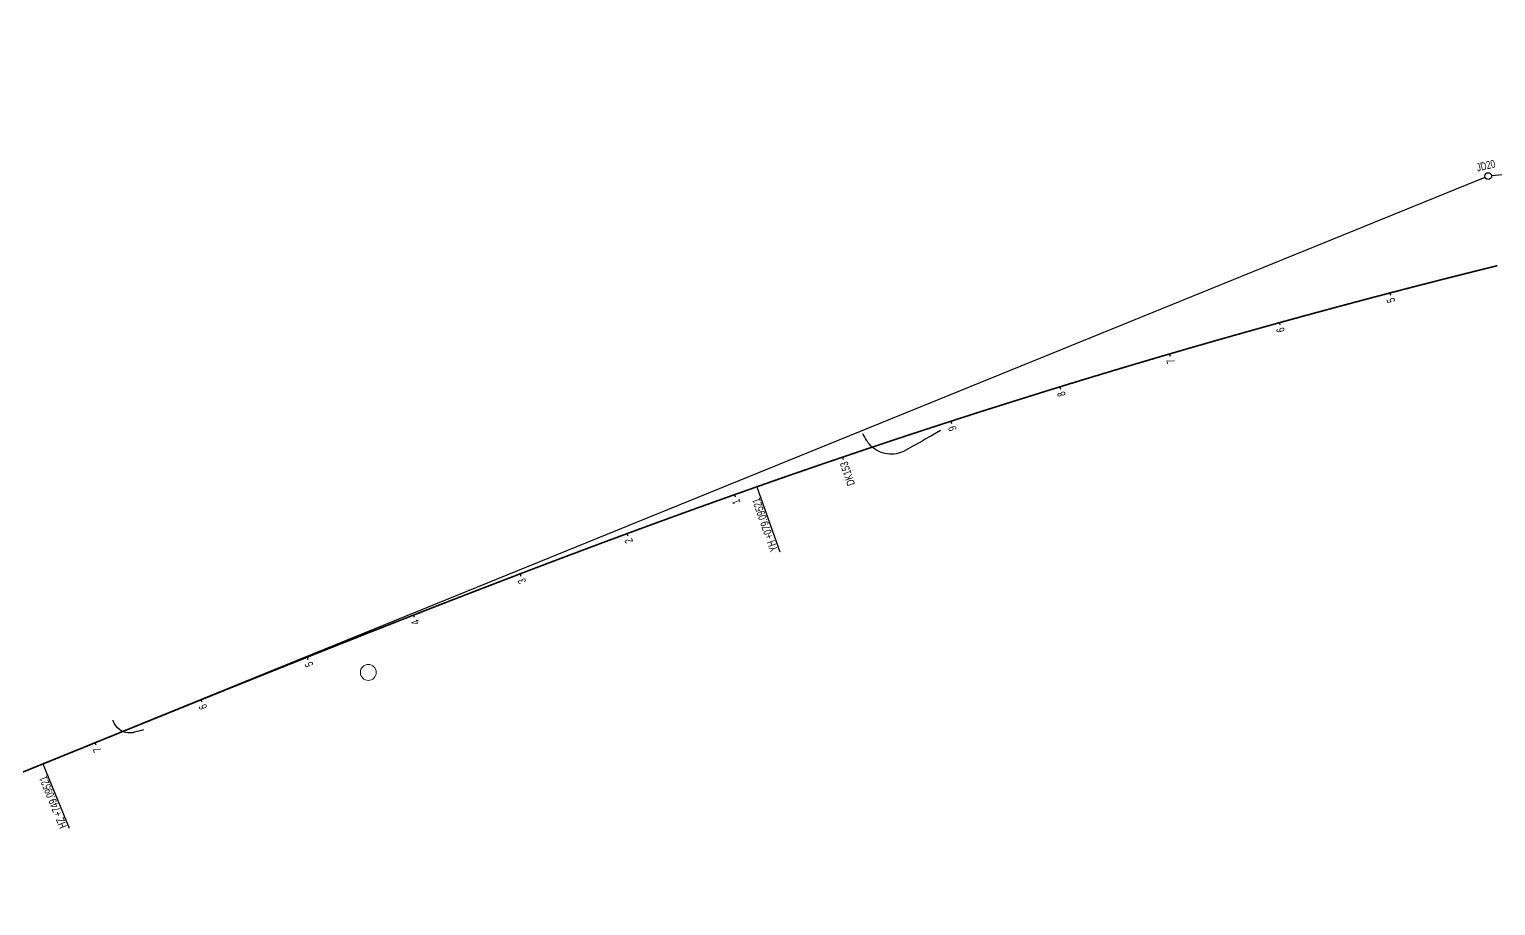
# Model space of a CAD drawing. Header units: millimetres. Extents: x 497834 to 621495, y 3353175 to 3430424.
# Drawn here: x 536978 to 538261, y 3374159 to 3374926 of the extents above; entities that cross this region are included whole.
import ezdxf

# ---------------------------------------------------------------- set-up
doc = ezdxf.new("R2010")
doc.units = ezdxf.units.MM
for name, color, linetype in [('DK改路中线', 7, 'Continuous'), ('dl4', 7, 'Continuous'), ('房屋圆', 7, 'Continuous'), ('沪乍杭打线-0.0-200.8段-施工系转设计系成果-2000坐标系-左线_中线_交点', 7, 'Continuous'), ('沪乍杭打线-0.0-200.8段-施工系转设计系成果-2000坐标系-左线_五大桩', 7, 'Continuous'), ('沪乍杭打线-0.0-200.8段-施工系转设计系成果-2000坐标系-左线_里程', 7, 'Continuous')]:
    doc.layers.add(name, color=color, linetype=linetype)
doc.styles.add('PM_LC', font='slromans.shx', dxfattribs={"width": 0.75, "bigfont": 'hztxt.shx'})
doc.styles.add('PM_QX', font='slromans.shx', dxfattribs={"width": 0.75, "bigfont": 'hztxt.shx'})

msp = doc.modelspace()

# ---------------------------------------------------------------- linework, layer by layer
at = {"layer": 'DK改路中线', "color": 3, "linetype": 'Continuous', "ltscale": 2, "flags": 128}
for points in [[(537775.2, 3374574.6), (537768.2, 3374570.7), (537766.5, 3374569.7), (537761.2, 3374566.8), (537759.5, 3374565.8), (537752.5, 3374561.9), (537750.8, 3374560.9), (537744.1, 3374557.2, -0.406506), (537743.8, 3374557), (537742, 3374556.1), (537740.1, 3374555.4), (537738.2, 3374554.8), (537736.3, 3374554.4), (537734.3, 3374554.1), (537732.3, 3374554), (537730.3, 3374554), (537728.3, 3374554.2), (537726.3, 3374554.6), (537724.4, 3374555.1), (537722.5, 3374555.8), (537720.7, 3374556.6), (537719, 3374557.6), (537717.3, 3374558.7), (537715.7, 3374559.9), (537714.2, 3374561.3), (537712.9, 3374562.7), (537711.6, 3374564.3), (537710.5, 3374566), (537710.4, 3374566.2), (537709.5, 3374567.7), (537708.5, 3374569.4), (537707.5, 3374571.1), (537707.1, 3374571.7)], [(537077.7, 3374312.9), (537075.8, 3374312.4), (537073.8, 3374311.8), (537071.9, 3374311.3), (537070, 3374310.8), (537069.6, 3374310.7, -0.407327), (537068, 3374310.4), (537066, 3374310.2), (537064, 3374310.3), (537062.1, 3374310.6), (537060.2, 3374311.2), (537058.4, 3374312.1), (537056.7, 3374313.2), (537055.2, 3374314.5), (537053.8, 3374316), (537052.7, 3374317.6), (537051.8, 3374319.4), (537051.3, 3374320.9), (537051.2, 3374321.3), (537051.2, 3374321.4)]]:
    msp.add_lwpolyline(points, format="xyb", dxfattribs=at)
at = {"layer": 'dl4', "color": 3, "linetype": 'Continuous', "ltscale": 2, "const_width": 1.4, "flags": 128}
msp.add_lwpolyline([(538262.2, 3374718.9), (538261.2, 3374718.6), (538260.2, 3374718.4), (538260.2, 3374718.4), (538259.3, 3374718.1), (538258.3, 3374717.9), (538257.3, 3374717.7), (538256.4, 3374717.4), (538255.4, 3374717.2), (538255.4, 3374717.2), (538254.4, 3374716.9), (538253.4, 3374716.7), (538252.5, 3374716.5), (538251.5, 3374716.2), (538250.5, 3374716), (538250.5, 3374716), (538249.6, 3374715.7), (538248.6, 3374715.5), (538247.6, 3374715.2), (538246.7, 3374715), (538245.7, 3374714.8), (538245.7, 3374714.8), (538244.7, 3374714.5), (538243.7, 3374714.3), (538242.8, 3374714), (538241.8, 3374713.8), (538240.8, 3374713.6), (538240.8, 3374713.6), (538239.9, 3374713.3), (538238.9, 3374713.1), (538237.9, 3374712.8), (538236.9, 3374712.6), (538236, 3374712.3), (538236, 3374712.3), (538235, 3374712.1), (538234, 3374711.9), (538233.1, 3374711.6), (538232.1, 3374711.4), (538231.1, 3374711.1), (538231.1, 3374711.1), (538230.2, 3374710.9), (538229.2, 3374710.6), (538228.2, 3374710.4), (538227.2, 3374710.1), (538226.3, 3374709.9), (538226.3, 3374709.9), (538225.3, 3374709.7), (538224.3, 3374709.4), (538223.4, 3374709.2), (538222.4, 3374708.9), (538221.4, 3374708.7), (538221.4, 3374708.7), (538220.5, 3374708.4), (538219.5, 3374708.2), (538218.5, 3374707.9), (538217.6, 3374707.7), (538216.6, 3374707.4), (538216.6, 3374707.4), (538215.6, 3374707.2), (538214.6, 3374707), (538213.7, 3374706.7), (538212.7, 3374706.5), (538211.7, 3374706.2), (538211.7, 3374706.2), (538210.8, 3374706), (538209.8, 3374705.7), (538208.8, 3374705.5), (538207.9, 3374705.2), (538206.9, 3374705), (538206.9, 3374705), (538205.9, 3374704.7), (538205, 3374704.5), (538204, 3374704.2), (538203, 3374704), (538202.1, 3374703.7), (538202, 3374703.7), (538201.1, 3374703.5), (538200.1, 3374703.2), (538199.1, 3374703), (538198.2, 3374702.7), (538197.2, 3374702.5), (538197.2, 3374702.5), (538196.2, 3374702.3), (538195.3, 3374702), (538194.3, 3374701.8), (538193.3, 3374701.5), (538192.4, 3374701.3), (538192.4, 3374701.3), (538191.4, 3374701), (538190.4, 3374700.8), (538189.5, 3374700.5), (538188.5, 3374700.3), (538187.5, 3374700), (538187.5, 3374700), (538186.6, 3374699.8), (538185.6, 3374699.5), (538184.6, 3374699.3), (538183.7, 3374699), (538182.7, 3374698.8), (538182.7, 3374698.8), (538181.7, 3374698.5), (538180.7, 3374698.3), (538179.8, 3374698), (538178.8, 3374697.8), (538177.8, 3374697.5), (538177.8, 3374697.5), (538176.9, 3374697.2), (538175.9, 3374697), (538174.9, 3374696.7), (538174, 3374696.5), (538173, 3374696.2), (538173, 3374696.2), (538172, 3374696), (538171.1, 3374695.7), (538170.1, 3374695.5), (538169.1, 3374695.2), (538168.2, 3374695), (538168.2, 3374695), (538167.2, 3374694.7), (538166.2, 3374694.5), (538165.3, 3374694.2), (538164.3, 3374694), (538163.3, 3374693.7), (538163.3, 3374693.7), (538162.4, 3374693.5), (538161.4, 3374693.2), (538160.4, 3374692.9), (538159.5, 3374692.7), (538158.5, 3374692.4), (538158.5, 3374692.4), (538157.5, 3374692.2), (538156.6, 3374691.9), (538155.6, 3374691.7), (538154.6, 3374691.4), (538153.7, 3374691.2), (538153.6, 3374691.2), (538152.7, 3374690.9), (538151.7, 3374690.7), (538150.8, 3374690.4), (538149.8, 3374690.1), (538148.8, 3374689.9), (538148.8, 3374689.9), (538147.9, 3374689.6), (538146.9, 3374689.4), (538145.9, 3374689.1), (538145, 3374688.9), (538144, 3374688.6), (538144, 3374688.6), (538143, 3374688.4), (538142.1, 3374688.1), (538141.1, 3374687.8), (538140.1, 3374687.6), (538139.2, 3374687.3), (538139.1, 3374687.3), (538138.2, 3374687.1), (538137.2, 3374686.8), (538136.3, 3374686.6), (538135.3, 3374686.3), (538134.3, 3374686), (538134.3, 3374686), (538133.4, 3374685.8), (538132.4, 3374685.5), (538131.4, 3374685.3), (538130.5, 3374685), (538129.5, 3374684.8), (538129.5, 3374684.7), (538128.5, 3374684.5), (538127.6, 3374684.2), (538126.6, 3374684), (538125.6, 3374683.7), (538124.7, 3374683.5), (538124.7, 3374683.5), (538123.7, 3374683.2), (538122.7, 3374682.9), (538121.8, 3374682.7), (538120.8, 3374682.4), (538119.8, 3374682.2), (538119.8, 3374682.2), (538118.9, 3374681.9), (538117.9, 3374681.6), (538116.9, 3374681.4), (538116, 3374681.1), (538115, 3374680.9), (538115, 3374680.9), (538114, 3374680.6), (538113.1, 3374680.3), (538112.1, 3374680.1), (538111.1, 3374679.8), (538110.2, 3374679.6), (538110.2, 3374679.6), (538109.2, 3374679.3), (538108.3, 3374679), (538107.3, 3374678.8), (538106.3, 3374678.5), (538105.4, 3374678.2), (538105.3, 3374678.2), (538104.4, 3374678), (538103.4, 3374677.7), (538102.5, 3374677.5), (538101.5, 3374677.2), (538100.5, 3374676.9), (538100.5, 3374676.9), (538099.6, 3374676.7), (538098.6, 3374676.4), (538097.6, 3374676.1), (538096.7, 3374675.9), (538095.7, 3374675.6), (538095.7, 3374675.6), (538094.7, 3374675.4), (538093.8, 3374675.1), (538092.8, 3374674.8), (538091.8, 3374674.6), (538090.9, 3374674.3), (538090.9, 3374674.3), (538089.9, 3374674), (538089, 3374673.8), (538088, 3374673.5), (538087, 3374673.2), (538086.1, 3374673), (538086.1, 3374673), (538085.1, 3374672.7), (538084.1, 3374672.5), (538083.2, 3374672.2), (538082.2, 3374671.9), (538081.2, 3374671.7), (538081.2, 3374671.7), (538080.3, 3374671.4), (538079.3, 3374671.1), (538078.3, 3374670.9), (538077.4, 3374670.6), (538076.4, 3374670.3), (538076.4, 3374670.3), (538075.5, 3374670.1), (538074.5, 3374669.8), (538073.5, 3374669.5), (538072.6, 3374669.3), (538071.6, 3374669), (538071.6, 3374669), (538070.6, 3374668.7), (538069.7, 3374668.5), (538068.7, 3374668.2), (538067.7, 3374667.9), (538066.8, 3374667.7), (538066.8, 3374667.7), (538065.8, 3374667.4), (538064.9, 3374667.1), (538063.9, 3374666.9), (538062.9, 3374666.6), (538062, 3374666.3), (538062, 3374666.3), (538061, 3374666.1), (538060, 3374665.8), (538059.1, 3374665.5), (538058.1, 3374665.3), (538057.1, 3374665), (538057.1, 3374665), (538056.2, 3374664.7), (538055.2, 3374664.4), (538054.3, 3374664.2), (538053.3, 3374663.9), (538052.3, 3374663.6), (538052.3, 3374663.6), (538051.4, 3374663.4), (538050.4, 3374663.1), (538049.4, 3374662.8), (538048.5, 3374662.6), (538047.5, 3374662.3), (538047.5, 3374662.3), (538046.6, 3374662), (538045.6, 3374661.7), (538044.6, 3374661.5), (538043.7, 3374661.2), (538042.7, 3374660.9), (538042.7, 3374660.9), (538041.7, 3374660.7), (538040.8, 3374660.4), (538039.8, 3374660.1), (538038.9, 3374659.9), (538037.9, 3374659.6), (538037.9, 3374659.6), (538036.9, 3374659.3), (538036, 3374659), (538035, 3374658.8), (538034, 3374658.5), (538033.1, 3374658.2), (538033.1, 3374658.2), (538032.1, 3374658), (538031.2, 3374657.7), (538030.2, 3374657.4), (538029.2, 3374657.1), (538028.3, 3374656.9), (538028.3, 3374656.9), (538027.3, 3374656.6), (538026.3, 3374656.3), (538025.4, 3374656), (538024.4, 3374655.8), (538023.5, 3374655.5), (538023.5, 3374655.5), (538022.5, 3374655.2), (538021.5, 3374654.9), (538020.6, 3374654.7), (538019.6, 3374654.4), (538018.6, 3374654.1), (538018.6, 3374654.1), (538017.7, 3374653.9), (538016.7, 3374653.6), (538015.8, 3374653.3), (538014.8, 3374653), (538013.8, 3374652.8), (538013.8, 3374652.8), (538012.9, 3374652.5), (538011.9, 3374652.2), (538011, 3374651.9), (538010, 3374651.7), (538009, 3374651.4), (538009, 3374651.4), (538008.1, 3374651.1), (538007.1, 3374650.8), (538006.2, 3374650.5), (538005.2, 3374650.3), (538004.2, 3374650), (538004.2, 3374650), (538003.3, 3374649.7), (538002.3, 3374649.4), (538001.3, 3374649.2), (538000.4, 3374648.9), (537999.4, 3374648.6), (537999.4, 3374648.6), (537998.5, 3374648.3), (537997.5, 3374648.1), (537996.5, 3374647.8), (537995.6, 3374647.5), (537994.6, 3374647.2), (537994.6, 3374647.2), (537993.7, 3374646.9), (537992.7, 3374646.7), (537991.7, 3374646.4), (537990.8, 3374646.1), (537989.8, 3374645.8), (537989.8, 3374645.8), (537988.9, 3374645.6), (537987.9, 3374645.3), (537986.9, 3374645), (537986, 3374644.7), (537985, 3374644.4), (537985, 3374644.4), (537984.1, 3374644.2), (537983.1, 3374643.9), (537982.1, 3374643.6), (537981.2, 3374643.3), (537980.2, 3374643), (537980.2, 3374643), (537979.3, 3374642.8), (537978.3, 3374642.5), (537977.3, 3374642.2), (537976.4, 3374641.9), (537975.4, 3374641.6), (537975.4, 3374641.6), (537974.5, 3374641.4), (537973.5, 3374641.1), (537972.5, 3374640.8), (537971.6, 3374640.5), (537970.6, 3374640.2), (537970.6, 3374640.2), (537969.7, 3374640), (537968.7, 3374639.7), (537967.7, 3374639.4), (537966.8, 3374639.1), (537965.8, 3374638.8), (537965.8, 3374638.8), (537964.9, 3374638.6), (537963.9, 3374638.3), (537962.9, 3374638), (537962, 3374637.7), (537961, 3374637.4), (537961, 3374637.4), (537960.1, 3374637.1), (537959.1, 3374636.9), (537958.1, 3374636.6), (537957.2, 3374636.3), (537956.2, 3374636), (537956.2, 3374636), (537955.3, 3374635.7), (537954.3, 3374635.4), (537953.3, 3374635.2), (537952.4, 3374634.9), (537951.4, 3374634.6), (537951.4, 3374634.6), (537950.5, 3374634.3), (537949.5, 3374634), (537948.6, 3374633.7), (537947.6, 3374633.5), (537946.6, 3374633.2), (537946.6, 3374633.2), (537945.7, 3374632.9), (537944.7, 3374632.6), (537943.8, 3374632.3), (537942.8, 3374632), (537941.8, 3374631.7), (537941.8, 3374631.7), (537940.9, 3374631.5), (537939.9, 3374631.2), (537939, 3374630.9), (537938, 3374630.6), (537937.1, 3374630.3), (537937, 3374630.3), (537936.1, 3374630), (537935.1, 3374629.7), (537934.2, 3374629.5), (537933.2, 3374629.2), (537932.3, 3374628.9), (537932.3, 3374628.9), (537931.3, 3374628.6), (537930.3, 3374628.3), (537929.4, 3374628), (537928.4, 3374627.7), (537927.5, 3374627.5), (537927.5, 3374627.5), (537926.5, 3374627.2), (537925.6, 3374626.9), (537924.6, 3374626.6), (537923.6, 3374626.3), (537922.7, 3374626), (537922.7, 3374626), (537921.7, 3374625.7), (537920.8, 3374625.4), (537919.8, 3374625.2), (537918.9, 3374624.9), (537917.9, 3374624.6), (537917.9, 3374624.6), (537916.9, 3374624.3), (537916, 3374624), (537915, 3374623.7), (537914.1, 3374623.4), (537913.1, 3374623.1), (537913.1, 3374623.1), (537912.2, 3374622.8), (537911.2, 3374622.6), (537910.2, 3374622.3), (537909.3, 3374622), (537908.3, 3374621.7), (537908.3, 3374621.7), (537907.4, 3374621.4), (537906.4, 3374621.1), (537905.5, 3374620.8), (537904.5, 3374620.5), (537903.5, 3374620.2), (537903.5, 3374620.2), (537902.6, 3374619.9), (537901.6, 3374619.6), (537900.7, 3374619.4), (537899.7, 3374619.1), (537898.8, 3374618.8), (537898.7, 3374618.8), (537897.8, 3374618.5), (537896.8, 3374618.2), (537895.9, 3374617.9), (537894.9, 3374617.6), (537894, 3374617.3), (537894, 3374617.3), (537893, 3374617), (537892.1, 3374616.7), (537891.1, 3374616.4), (537890.1, 3374616.1), (537889.2, 3374615.9), (537889.2, 3374615.9), (537888.2, 3374615.6), (537887.3, 3374615.3), (537886.3, 3374615), (537885.4, 3374614.7), (537884.4, 3374614.4), (537884.4, 3374614.4), (537883.5, 3374614.1), (537882.5, 3374613.8), (537881.5, 3374613.5), (537880.6, 3374613.2), (537879.6, 3374612.9), (537879.6, 3374612.9), (537878.7, 3374612.6), (537877.7, 3374612.3), (537876.8, 3374612), (537875.8, 3374611.7), (537874.9, 3374611.4), (537874.8, 3374611.4), (537873.9, 3374611.2), (537872.9, 3374610.9), (537872, 3374610.6), (537871, 3374610.3), (537870.1, 3374610), (537870.1, 3374610), (537869.1, 3374609.7), (537868.2, 3374609.4), (537867.2, 3374609.1), (537866.3, 3374608.8), (537865.3, 3374608.5), (537865.3, 3374608.5), (537864.3, 3374608.2), (537863.4, 3374607.9), (537862.4, 3374607.6), (537861.5, 3374607.3), (537860.5, 3374607), (537860.5, 3374607), (537859.6, 3374606.7), (537858.6, 3374606.4), (537857.7, 3374606.1), (537856.7, 3374605.8), (537855.7, 3374605.5), (537855.7, 3374605.5), (537854.8, 3374605.2), (537853.8, 3374604.9), (537852.9, 3374604.6), (537851.9, 3374604.3), (537851, 3374604), (537851, 3374604), (537850, 3374603.7), (537849.1, 3374603.4), (537848.1, 3374603.1), (537847.2, 3374602.8), (537846.2, 3374602.5), (537846.2, 3374602.5), (537845.2, 3374602.2), (537844.3, 3374601.9), (537843.3, 3374601.6), (537842.4, 3374601.3), (537841.4, 3374601), (537841.4, 3374601), (537840.5, 3374600.7), (537839.5, 3374600.4), (537838.6, 3374600.1), (537837.6, 3374599.8), (537836.7, 3374599.5), (537836.7, 3374599.5), (537835.7, 3374599.2), (537834.8, 3374598.9), (537833.8, 3374598.6), (537832.8, 3374598.3), (537831.9, 3374598), (537831.9, 3374598), (537830.9, 3374597.7), (537830, 3374597.4), (537829, 3374597.1), (537828.1, 3374596.8), (537827.1, 3374596.5), (537827.1, 3374596.5), (537826.2, 3374596.2), (537825.2, 3374595.9), (537824.3, 3374595.6), (537823.3, 3374595.3), (537822.4, 3374595), (537822.4, 3374595), (537821.4, 3374594.7), (537820.5, 3374594.4), (537819.5, 3374594.1), (537818.5, 3374593.8), (537817.6, 3374593.5), (537817.6, 3374593.5), (537816.6, 3374593.2), (537815.7, 3374592.9), (537814.7, 3374592.6), (537813.8, 3374592.3), (537812.8, 3374592), (537812.8, 3374592), (537811.9, 3374591.7), (537810.9, 3374591.4), (537810, 3374591.1), (537809, 3374590.8), (537808.1, 3374590.5), (537808.1, 3374590.5), (537807.1, 3374590.2), (537806.2, 3374589.9), (537805.2, 3374589.6), (537804.3, 3374589.3), (537803.3, 3374589), (537803.3, 3374589), (537802.4, 3374588.7), (537801.4, 3374588.3), (537800.4, 3374588), (537799.5, 3374587.7), (537798.5, 3374587.4), (537798.5, 3374587.4), (537797.6, 3374587.1), (537796.6, 3374586.8), (537795.7, 3374586.5), (537794.7, 3374586.2), (537793.8, 3374585.9), (537793.8, 3374585.9), (537792.8, 3374585.6), (537791.9, 3374585.3), (537790.9, 3374585), (537790, 3374584.7), (537789, 3374584.4), (537789, 3374584.4), (537788.1, 3374584.1), (537787.1, 3374583.8), (537786.2, 3374583.4), (537785.2, 3374583.1), (537784.3, 3374582.8), (537784.3, 3374582.8), (537783.3, 3374582.5), (537782.4, 3374582.2), (537781.4, 3374581.9), (537780.5, 3374581.6), (537779.5, 3374581.3), (537779.5, 3374581.3), (537778.6, 3374581), (537777.6, 3374580.7), (537776.7, 3374580.4), (537775.7, 3374580.1), (537774.8, 3374579.7), (537774.7, 3374579.7), (537773.8, 3374579.4), (537772.9, 3374579.1), (537771.9, 3374578.8), (537770.9, 3374578.5), (537770, 3374578.2), (537770, 3374578.2), (537769, 3374577.9), (537768.1, 3374577.6), (537767.1, 3374577.3), (537766.2, 3374577), (537765.2, 3374576.6), (537765.2, 3374576.6), (537764.3, 3374576.3), (537763.3, 3374576), (537762.4, 3374575.7), (537761.4, 3374575.4), (537760.5, 3374575.1), (537760.5, 3374575.1), (537759.5, 3374574.8), (537758.6, 3374574.5), (537757.6, 3374574.2), (537756.7, 3374573.8), (537755.7, 3374573.5), (537755.7, 3374573.5), (537754.8, 3374573.2), (537753.8, 3374572.9), (537752.9, 3374572.6), (537751.9, 3374572.3), (537751, 3374572), (537751, 3374572), (537750, 3374571.7), (537749.1, 3374571.4), (537748.1, 3374571), (537747.2, 3374570.7), (537746.2, 3374570.4), (537746.2, 3374570.4), (537745.3, 3374570.1), (537744.3, 3374569.8), (537743.4, 3374569.5), (537742.4, 3374569.2), (537741.5, 3374568.8), (537741.5, 3374568.8), (537740.5, 3374568.5), (537739.6, 3374568.2), (537738.6, 3374567.9), (537737.7, 3374567.6), (537736.7, 3374567.3), (537736.7, 3374567.3), (537735.8, 3374567), (537734.8, 3374566.6), (537733.9, 3374566.3), (537733, 3374566), (537732, 3374565.7), (537732, 3374565.7), (537731.1, 3374565.4), (537730.1, 3374565.1), (537729.2, 3374564.8), (537728.2, 3374564.4), (537727.3, 3374564.1), (537727.2, 3374564.1), (537726.3, 3374563.8), (537725.4, 3374563.5), (537724.4, 3374563.2), (537723.5, 3374562.9), (537722.5, 3374562.5), (537722.5, 3374562.5), (537721.6, 3374562.2), (537720.6, 3374561.9), (537719.7, 3374561.6), (537718.7, 3374561.3), (537717.8, 3374561), (537717.8, 3374561), (537716.8, 3374560.6), (537715.9, 3374560.3), (537714.9, 3374560), (537714, 3374559.7), (537713, 3374559.4), (537713, 3374559.4), (537712.1, 3374559.1), (537711.1, 3374558.7), (537710.2, 3374558.4), (537709.2, 3374558.1), (537708.3, 3374557.8), (537708.3, 3374557.8), (537707.3, 3374557.5), (537706.4, 3374557.1), (537705.4, 3374556.8), (537704.5, 3374556.5), (537703.6, 3374556.2), (537703.5, 3374556.2), (537702.6, 3374555.9), (537701.7, 3374555.5), (537700.7, 3374555.2), (537699.8, 3374554.9), (537698.8, 3374554.6), (537698.8, 3374554.6), (537697.9, 3374554.3), (537696.9, 3374553.9), (537696, 3374553.6), (537695, 3374553.3), (537694.1, 3374553), (537694.1, 3374553), (537693.1, 3374552.7), (537692.2, 3374552.3), (537691.2, 3374552), (537690.3, 3374551.7), (537689.3, 3374551.4), (537689.3, 3374551.4), (537688.4, 3374551.1), (537687.4, 3374550.7), (537686.5, 3374550.4), (537685.6, 3374550.1), (537684.6, 3374549.8), (537684.6, 3374549.8), (537683.7, 3374549.4), (537682.7, 3374549.1), (537681.8, 3374548.8), (537680.8, 3374548.5), (537679.9, 3374548.2), (537679.9, 3374548.2), (537678.9, 3374547.8), (537678, 3374547.5), (537677, 3374547.2), (537676.1, 3374546.9), (537675.1, 3374546.5), (537675.1, 3374546.5), (537674.2, 3374546.2), (537673.2, 3374545.9), (537672.3, 3374545.6), (537671.4, 3374545.3), (537670.4, 3374544.9), (537670.4, 3374544.9), (537669.5, 3374544.6), (537668.5, 3374544.3), (537667.6, 3374544), (537666.6, 3374543.6), (537665.7, 3374543.3), (537665.7, 3374543.3), (537664.7, 3374543), (537663.8, 3374542.7), (537662.8, 3374542.3), (537661.9, 3374542), (537661, 3374541.7), (537660.9, 3374541.7), (537660, 3374541.4), (537659.1, 3374541), (537658.1, 3374540.7), (537657.2, 3374540.4), (537656.2, 3374540.1), (537656.2, 3374540), (537655.3, 3374539.7), (537654.3, 3374539.4), (537653.4, 3374539.1), (537652.4, 3374538.7), (537651.5, 3374538.4), (537651.5, 3374538.4), (537650.6, 3374538.1), (537649.6, 3374537.8), (537648.7, 3374537.4), (537647.7, 3374537.1), (537646.8, 3374536.8), (537646.8, 3374536.8), (537645.8, 3374536.5), (537644.9, 3374536.1), (537643.9, 3374535.8), (537643, 3374535.5), (537642, 3374535.1), (537642, 3374535.1), (537641.1, 3374534.8), (537640.2, 3374534.5), (537639.2, 3374534.2), (537638.3, 3374533.8), (537637.3, 3374533.5), (537637.3, 3374533.5), (537636.4, 3374533.2), (537635.4, 3374532.8), (537634.5, 3374532.5), (537633.5, 3374532.2), (537632.6, 3374531.9), (537632.6, 3374531.9), (537631.7, 3374531.5), (537630.7, 3374531.2), (537629.8, 3374530.9), (537628.8, 3374530.5), (537627.9, 3374530.2), (537627.9, 3374530.2), (537626.9, 3374529.9), (537626, 3374529.6), (537625.1, 3374529.2), (537624.1, 3374528.9), (537623.2, 3374528.6), (537623.2, 3374528.6), (537622.2, 3374528.2), (537621.3, 3374527.9), (537620.3, 3374527.6), (537619.4, 3374527.2), (537618.4, 3374526.9), (537618.4, 3374526.9), (537617.5, 3374526.6), (537616.6, 3374526.2), (537615.6, 3374525.9), (537614.7, 3374525.6), (537614.5, 3374525.5), (537613.5, 3374525.2), (537612.6, 3374524.8), (537611.6, 3374524.5), (537610.7, 3374524.2), (537609.8, 3374523.8), (537608.8, 3374523.5), (537607.9, 3374523.2), (537606.9, 3374522.8), (537606, 3374522.5), (537605, 3374522.2), (537604.1, 3374521.8), (537603.2, 3374521.5), (537602.2, 3374521.2), (537601.3, 3374520.8), (537600.3, 3374520.5), (537599.4, 3374520.2), (537598.4, 3374519.8), (537597.5, 3374519.5), (537596.6, 3374519.2), (537595.6, 3374518.8), (537594.7, 3374518.5), (537593.7, 3374518.2), (537592.8, 3374517.8), (537591.8, 3374517.5), (537590.9, 3374517.2), (537590, 3374516.8), (537589, 3374516.5), (537588.1, 3374516.2), (537587.1, 3374515.8), (537586.2, 3374515.5), (537585.3, 3374515.2), (537584.3, 3374514.8), (537583.4, 3374514.5), (537582.4, 3374514.1), (537581.5, 3374513.8), (537580.5, 3374513.5), (537579.6, 3374513.1), (537578.7, 3374512.8), (537577.7, 3374512.5), (537576.8, 3374512.1), (537575.8, 3374511.8), (537574.9, 3374511.4), (537574, 3374511.1), (537573, 3374510.8), (537572.1, 3374510.4), (537571.1, 3374510.1), (537570.2, 3374509.8), (537569.2, 3374509.4), (537568.3, 3374509.1), (537567.4, 3374508.7), (537566.4, 3374508.4), (537565.5, 3374508.1), (537564.5, 3374507.7), (537563.6, 3374507.4), (537562.7, 3374507.1), (537561.7, 3374506.7), (537560.8, 3374506.4), (537559.8, 3374506), (537558.9, 3374505.7), (537558, 3374505.4), (537557, 3374505), (537556.1, 3374504.7), (537555.1, 3374504.3), (537554.2, 3374504), (537553.3, 3374503.7), (537552.3, 3374503.3), (537551.4, 3374503), (537550.4, 3374502.6), (537549.5, 3374502.3), (537548.6, 3374502), (537547.6, 3374501.6), (537546.7, 3374501.3), (537545.7, 3374500.9), (537544.8, 3374500.6), (537543.9, 3374500.2), (537542.9, 3374499.9), (537542, 3374499.6), (537541, 3374499.2), (537540.1, 3374498.9), (537539.2, 3374498.5), (537538.2, 3374498.2), (537537.3, 3374497.9), (537536.3, 3374497.5), (537535.4, 3374497.2), (537534.5, 3374496.8), (537533.5, 3374496.5), (537532.6, 3374496.1), (537531.6, 3374495.8), (537530.7, 3374495.5), (537529.8, 3374495.1), (537528.8, 3374494.8), (537527.9, 3374494.4), (537526.9, 3374494.1), (537526, 3374493.7), (537525.1, 3374493.4), (537524.1, 3374493), (537523.2, 3374492.7), (537522.3, 3374492.4), (537521.3, 3374492), (537520.4, 3374491.7), (537519.4, 3374491.3), (537518.5, 3374491), (537517.6, 3374490.6), (537516.6, 3374490.3), (537515.7, 3374489.9), (537514.7, 3374489.6), (537513.8, 3374489.3), (537512.9, 3374488.9), (537511.9, 3374488.6), (537511, 3374488.2), (537510, 3374487.9), (537509.1, 3374487.5), (537508.2, 3374487.2), (537507.2, 3374486.8), (537506.3, 3374486.5), (537505.4, 3374486.1), (537504.4, 3374485.8), (537503.5, 3374485.5), (537502.5, 3374485.1), (537501.6, 3374484.8), (537500.7, 3374484.4), (537499.7, 3374484.1), (537498.8, 3374483.7), (537497.9, 3374483.4), (537496.9, 3374483), (537496, 3374482.7), (537495, 3374482.3), (537494.1, 3374482), (537493.2, 3374481.6), (537492.2, 3374481.3), (537491.3, 3374480.9), (537490.4, 3374480.6), (537489.4, 3374480.2), (537488.5, 3374479.9), (537487.5, 3374479.5), (537486.6, 3374479.2), (537485.7, 3374478.9), (537484.7, 3374478.5), (537483.8, 3374478.2), (537482.9, 3374477.8), (537481.9, 3374477.5), (537481, 3374477.1), (537480, 3374476.8), (537479.1, 3374476.4), (537478.2, 3374476.1), (537477.2, 3374475.7), (537476.3, 3374475.4), (537475.4, 3374475), (537474.4, 3374474.7), (537473.5, 3374474.3), (537472.5, 3374474), (537471.6, 3374473.6), (537470.7, 3374473.3), (537469.7, 3374472.9), (537468.8, 3374472.6), (537467.9, 3374472.2), (537466.9, 3374471.9), (537466, 3374471.5), (537465.1, 3374471.2), (537464.1, 3374470.8), (537463.2, 3374470.5), (537462.2, 3374470.1), (537461.3, 3374469.8), (537460.4, 3374469.4), (537459.4, 3374469.1), (537458.5, 3374468.7), (537457.6, 3374468.3), (537456.6, 3374468), (537455.7, 3374467.6), (537454.8, 3374467.3), (537453.8, 3374466.9), (537452.9, 3374466.6), (537451.9, 3374466.2), (537451, 3374465.9), (537450.1, 3374465.5), (537449.1, 3374465.2), (537448.2, 3374464.8), (537447.3, 3374464.5), (537446.3, 3374464.1), (537445.4, 3374463.8), (537444.5, 3374463.4), (537443.5, 3374463.1), (537442.6, 3374462.7), (537441.7, 3374462.4), (537440.7, 3374462), (537439.8, 3374461.7), (537438.8, 3374461.3), (537437.9, 3374460.9), (537437, 3374460.6), (537436, 3374460.2), (537435.1, 3374459.9), (537434.2, 3374459.5), (537433.2, 3374459.2), (537432.3, 3374458.8), (537431.4, 3374458.5), (537430.4, 3374458.1), (537429.5, 3374457.8), (537428.6, 3374457.4), (537427.6, 3374457), (537426.7, 3374456.7), (537425.8, 3374456.3), (537424.8, 3374456), (537423.9, 3374455.6), (537423, 3374455.3), (537422, 3374454.9), (537421.1, 3374454.6), (537420.1, 3374454.2), (537419.2, 3374453.9), (537418.3, 3374453.5), (537417.3, 3374453.1), (537416.4, 3374452.8), (537415.5, 3374452.4), (537414.5, 3374452.1), (537413.6, 3374451.7), (537412.7, 3374451.4), (537411.7, 3374451), (537410.8, 3374450.6), (537409.9, 3374450.3), (537408.9, 3374449.9), (537408, 3374449.6), (537407.1, 3374449.2), (537406.1, 3374448.9), (537405.2, 3374448.5), (537404.3, 3374448.2), (537403.3, 3374447.8), (537402.4, 3374447.4), (537401.5, 3374447.1), (537400.5, 3374446.7), (537399.6, 3374446.4), (537398.7, 3374446), (537397.7, 3374445.7), (537396.8, 3374445.3), (537395.9, 3374444.9), (537394.9, 3374444.6), (537394, 3374444.2), (537393.1, 3374443.9), (537392.1, 3374443.5), (537391.2, 3374443.1), (537390.3, 3374442.8), (537389.3, 3374442.4), (537388.4, 3374442.1), (537387.5, 3374441.7), (537386.5, 3374441.4), (537385.6, 3374441), (537384.7, 3374440.6), (537383.7, 3374440.3), (537382.8, 3374439.9), (537381.9, 3374439.6), (537380.9, 3374439.2), (537380, 3374438.8), (537379.1, 3374438.5), (537378.1, 3374438.1), (537377.2, 3374437.8), (537376.3, 3374437.4), (537375.3, 3374437), (537374.4, 3374436.7), (537373.5, 3374436.3), (537372.5, 3374436), (537371.6, 3374435.6), (537370.7, 3374435.2), (537369.7, 3374434.9), (537368.8, 3374434.5), (537367.9, 3374434.2), (537366.9, 3374433.8), (537366, 3374433.4), (537365.1, 3374433.1), (537364.1, 3374432.7), (537363.2, 3374432.4), (537362.3, 3374432), (537361.3, 3374431.6), (537360.4, 3374431.3), (537359.5, 3374430.9), (537358.5, 3374430.6), (537357.6, 3374430.2), (537356.7, 3374429.8), (537355.7, 3374429.5), (537354.8, 3374429.1), (537353.9, 3374428.8), (537352.9, 3374428.4), (537352, 3374428), (537351.1, 3374427.7), (537350.1, 3374427.3), (537349.2, 3374426.9), (537348.3, 3374426.6), (537347.3, 3374426.2), (537346.4, 3374425.9), (537345.5, 3374425.5), (537344.5, 3374425.1), (537343.6, 3374424.8), (537342.7, 3374424.4), (537341.7, 3374424), (537340.8, 3374423.7), (537339.9, 3374423.3), (537339, 3374423), (537338, 3374422.6), (537337.1, 3374422.2), (537336.2, 3374421.9), (537335.2, 3374421.5), (537334.3, 3374421.1), (537333.4, 3374420.8), (537332.4, 3374420.4), (537331.5, 3374420.1), (537330.6, 3374419.7), (537329.6, 3374419.3), (537328.7, 3374419), (537327.8, 3374418.6), (537326.8, 3374418.2), (537325.9, 3374417.9), (537325, 3374417.5), (537324, 3374417.1), (537323.1, 3374416.8), (537322.2, 3374416.4), (537321.3, 3374416.1), (537320.3, 3374415.7), (537319.4, 3374415.3), (537318.5, 3374415), (537317.5, 3374414.6), (537316.6, 3374414.2), (537315.7, 3374413.9), (537314.7, 3374413.5), (537313.8, 3374413.1), (537312.9, 3374412.8), (537311.9, 3374412.4), (537311, 3374412), (537310.1, 3374411.7), (537309.1, 3374411.3), (537308.2, 3374410.9), (537307.3, 3374410.6), (537306.4, 3374410.2), (537305.4, 3374409.9), (537304.5, 3374409.5), (537303.6, 3374409.1), (537302.6, 3374408.8), (537301.7, 3374408.4), (537300.8, 3374408), (537299.8, 3374407.7), (537298.9, 3374407.3), (537298, 3374406.9), (537297, 3374406.6), (537296.1, 3374406.2), (537295.2, 3374405.8), (537294.3, 3374405.5), (537293.3, 3374405.1), (537292.4, 3374404.7), (537291.5, 3374404.4), (537290.5, 3374404), (537289.6, 3374403.6), (537288.7, 3374403.3), (537287.7, 3374402.9), (537286.8, 3374402.5), (537285.9, 3374402.2), (537284.9, 3374401.8), (537284, 3374401.4), (537283.1, 3374401.1), (537282.2, 3374400.7), (537281.2, 3374400.3), (537280.3, 3374400), (537279.4, 3374399.6), (537278.4, 3374399.2), (537277.5, 3374398.9), (537276.6, 3374398.5), (537275.6, 3374398.1), (537274.7, 3374397.8), (537273.8, 3374397.4), (537272.9, 3374397), (537271.9, 3374396.7), (537271, 3374396.3), (537270.1, 3374395.9), (537269.1, 3374395.6), (537268.2, 3374395.2), (537267.3, 3374394.8), (537266.3, 3374394.5), (537265.4, 3374394.1), (537264.5, 3374393.7), (537263.6, 3374393.3), (537262.6, 3374393), (537261.7, 3374392.6), (537260.8, 3374392.2), (537259.8, 3374391.9), (537258.9, 3374391.5), (537258, 3374391.1), (537257, 3374390.8), (537256.1, 3374390.4), (537255.2, 3374390), (537254.3, 3374389.7), (537253.3, 3374389.3), (537252.4, 3374388.9), (537251.5, 3374388.6), (537250.5, 3374388.2), (537249.6, 3374387.8), (537248.7, 3374387.5), (537247.8, 3374387.1), (537246.8, 3374386.7), (537245.9, 3374386.3), (537245, 3374386), (537244, 3374385.6), (537243.1, 3374385.2), (537242.2, 3374384.9), (537241.2, 3374384.5), (537240.3, 3374384.1), (537239.4, 3374383.8), (537238.5, 3374383.4), (537237.5, 3374383), (537236.6, 3374382.7), (537235.7, 3374382.3), (537234.7, 3374381.9), (537233.8, 3374381.5), (537232.9, 3374381.2), (537232, 3374380.8), (537231, 3374380.4), (537230.1, 3374380.1), (537229.2, 3374379.7), (537228.2, 3374379.3), (537227.3, 3374379), (537226.4, 3374378.6), (537225.5, 3374378.2), (537224.5, 3374377.8), (537223.6, 3374377.5), (537222.7, 3374377.1), (537221.7, 3374376.7), (537220.8, 3374376.4), (537219.9, 3374376), (537219, 3374375.6), (537218, 3374375.2), (537217.1, 3374374.9), (537216.2, 3374374.5), (537215.2, 3374374.1), (537214.3, 3374373.8), (537213.4, 3374373.4), (537212.5, 3374373), (537211.5, 3374372.6), (537210.6, 3374372.3), (537209.7, 3374371.9), (537208.7, 3374371.5), (537207.8, 3374371.2), (537206.9, 3374370.8), (537206, 3374370.4), (537205, 3374370.1), (537204.1, 3374369.7), (537203.2, 3374369.3), (537202.2, 3374368.9), (537201.3, 3374368.6), (537200.4, 3374368.2), (537199.5, 3374367.8), (537198.5, 3374367.5), (537197.6, 3374367.1), (537196.7, 3374366.7), (537195.7, 3374366.3), (537194.8, 3374366), (537193.9, 3374365.6), (537193, 3374365.2), (537192, 3374364.8), (537191.1, 3374364.5), (537190.2, 3374364.1), (537189.2, 3374363.7), (537188.3, 3374363.4), (537187.4, 3374363), (537186.5, 3374362.6), (537185.5, 3374362.2), (537184.6, 3374361.9), (537183.7, 3374361.5), (537182.7, 3374361.1), (537181.8, 3374360.8), (537180.9, 3374360.4), (537180, 3374360), (537179, 3374359.6), (537178.1, 3374359.3), (537177.2, 3374358.9), (537176.3, 3374358.5), (537175.3, 3374358.1), (537174.4, 3374357.8), (537173.5, 3374357.4), (537172.5, 3374357), (537171.6, 3374356.7), (537170.7, 3374356.3), (537169.8, 3374355.9), (537168.8, 3374355.5), (537167.9, 3374355.2), (537167, 3374354.8), (537166, 3374354.4), (537165.1, 3374354), (537164.2, 3374353.7), (537163.3, 3374353.3), (537162.3, 3374352.9), (537161.4, 3374352.5), (537160.5, 3374352.2), (537159.5, 3374351.8), (537158.6, 3374351.4), (537157.7, 3374351.1), (537156.8, 3374350.7), (537155.8, 3374350.3), (537154.9, 3374349.9), (537154, 3374349.6), (537153.1, 3374349.2), (537152.1, 3374348.8), (537151.2, 3374348.4), (537150.3, 3374348.1), (537149.3, 3374347.7), (537148.4, 3374347.3), (537147.5, 3374346.9), (537146.6, 3374346.6), (537145.6, 3374346.2), (537144.7, 3374345.8), (537143.8, 3374345.4), (537142.9, 3374345.1), (537141.9, 3374344.7), (537141, 3374344.3), (537140.1, 3374344), (537139.1, 3374343.6), (537138.2, 3374343.2), (537137.3, 3374342.8), (537136.4, 3374342.5), (537135.4, 3374342.1), (537134.5, 3374341.7), (537133.6, 3374341.3), (537132.7, 3374341), (537131.7, 3374340.6), (537130.8, 3374340.2), (537129.9, 3374339.8), (537128.9, 3374339.5), (537128, 3374339.1), (537127.1, 3374338.7), (537126.2, 3374338.3), (537125.2, 3374338), (537124.3, 3374337.6), (537123.4, 3374337.2), (537122.5, 3374336.8), (537121.5, 3374336.5), (537120.6, 3374336.1), (537119.7, 3374335.7), (537118.7, 3374335.3), (537117.8, 3374335), (537116.9, 3374334.6), (537116, 3374334.2), (537115, 3374333.8), (537114.1, 3374333.5), (537113.2, 3374333.1), (537112.3, 3374332.7), (537111.3, 3374332.3), (537110.4, 3374332), (537109.5, 3374331.6), (537108.5, 3374331.2), (537107.6, 3374330.8), (537106.7, 3374330.5), (537105.8, 3374330.1), (537104.8, 3374329.7), (537103.9, 3374329.3), (537103, 3374329), (537102.1, 3374328.6), (537101.1, 3374328.2), (537100.2, 3374327.8), (537099.3, 3374327.5), (537098.4, 3374327.1), (537097.4, 3374326.7), (537096.5, 3374326.3), (537095.6, 3374326), (537094.6, 3374325.6), (537093.7, 3374325.2), (537092.8, 3374324.8), (537091.9, 3374324.5), (537090.9, 3374324.1), (537090, 3374323.7), (537089.1, 3374323.3), (537088.2, 3374323), (537087.2, 3374322.6), (537086.3, 3374322.2), (537085.4, 3374321.8), (537084.4, 3374321.5), (537083.5, 3374321.1), (537082.6, 3374320.7), (537081.7, 3374320.3), (537080.7, 3374320), (537079.8, 3374319.6), (537078.9, 3374319.2), (537078, 3374318.8), (537077, 3374318.4), (537076.1, 3374318.1), (537075.2, 3374317.7), (537074.3, 3374317.3), (537073.3, 3374316.9), (537072.4, 3374316.6), (537071.5, 3374316.2), (537070.5, 3374315.8), (537069.6, 3374315.4), (537068.7, 3374315.1), (537067.8, 3374314.7), (537066.8, 3374314.3), (537065.9, 3374313.9), (537065, 3374313.6), (537064.1, 3374313.2), (537063.1, 3374312.8), (537062.2, 3374312.4), (537061.3, 3374312.1), (537060.4, 3374311.7), (537059.4, 3374311.3), (537058.5, 3374310.9), (537057.6, 3374310.6), (537056.7, 3374310.2), (537055.7, 3374309.8), (537054.8, 3374309.4), (537053.9, 3374309), (537052.9, 3374308.7), (537052, 3374308.3), (537051.1, 3374307.9), (537050.2, 3374307.5), (537049.2, 3374307.2), (537048.3, 3374306.8), (537047.4, 3374306.4), (537046.5, 3374306), (537045.5, 3374305.7), (537044.6, 3374305.3), (537043.7, 3374304.9), (537042.8, 3374304.5), (537041.8, 3374304.2), (537040.9, 3374303.8), (537040, 3374303.4), (537039, 3374303), (537038.1, 3374302.6), (537037.2, 3374302.3), (537036.3, 3374301.9), (537035.3, 3374301.5), (537034.4, 3374301.1), (537033.5, 3374300.8), (537032.6, 3374300.4), (537031.6, 3374300), (537030.7, 3374299.6), (537029.8, 3374299.3), (537028.9, 3374298.9), (537027.9, 3374298.5), (537027, 3374298.1), (537026.1, 3374297.8), (537025.2, 3374297.4), (537024.2, 3374297), (537023.3, 3374296.6), (537022.4, 3374296.2), (537021.4, 3374295.9), (537020.5, 3374295.5), (537019.6, 3374295.1), (537018.7, 3374294.7), (537017.7, 3374294.4), (537016.8, 3374294), (537015.9, 3374293.6), (537015, 3374293.2), (537014, 3374292.9), (537013.1, 3374292.5), (537012.2, 3374292.1), (537011.3, 3374291.7), (537010.3, 3374291.4), (537009.4, 3374291), (537008.5, 3374290.6), (537007.5, 3374290.2), (537006.6, 3374289.8), (537005.7, 3374289.5), (537004.8, 3374289.1), (537003.8, 3374288.7), (537002.9, 3374288.3), (537002, 3374288), (537001.1, 3374287.6), (537000.1, 3374287.2), (536999.2, 3374286.8), (536998.3, 3374286.5), (536997.4, 3374286.1), (536996.4, 3374285.7), (536995.5, 3374285.3), (536994.6, 3374284.9), (536993.7, 3374284.6), (536992.7, 3374284.2), (536991.8, 3374283.8), (536990.9, 3374283.4), (536989.9, 3374283.1), (536686.8, 3374159.8)], dxfattribs=at)
at = {"layer": '房屋圆', "lineweight": 0}
msp.add_circle((537274.5, 3374363.1), 6.95, dxfattribs=at)
at = {"layer": '沪乍杭打线-0.0-200.8段-施工系转设计系成果-2000坐标系-左线_中线_交点', "color": 6, "linetype": 'Continuous', "ltscale": 2}
for p, q in [((539612.9, 3374925.6), (538257.2, 3374797.5)), ((538251.4, 3374796.1), (536989.9, 3374283.1))]:
    msp.add_line(p, q, dxfattribs=at)
msp.add_circle((538254.2, 3374797.2), 3, dxfattribs=at)
at = {"layer": '沪乍杭打线-0.0-200.8段-施工系转设计系成果-2000坐标系-左线_五大桩', "color": 5, "linetype": 'Continuous', "ltscale": 2}
for p, q in [((537614.5, 3374525.5), (537634.5, 3374468.7)), ((536989.9, 3374283.1), (537012.8, 3374226.9))]:
    msp.add_line(p, q, dxfattribs=at)
at = {"layer": '沪乍杭打线-0.0-200.8段-施工系转设计系成果-2000坐标系-左线_里程', "color": 5, "linetype": 'Continuous', "ltscale": 2}
for p, q in [((538168.1, 3374694.9), (538168.6, 3374693)), ((538071.5, 3374669), (538072, 3374667)), ((537975.3, 3374641.6), (537975.9, 3374639.7)), ((537879.5, 3374612.9), (537880.1, 3374611)), ((537784.2, 3374582.8), (537784.8, 3374580.9)), ((537689.2, 3374551.3), (537689.9, 3374549.4)), ((537594.8, 3374518.5), (537595.4, 3374516.7)), ((537500.8, 3374484.4), (537501.4, 3374482.6)), ((537407.2, 3374449.3), (537407.9, 3374447.4)), ((537313.9, 3374413.2), (537314.6, 3374411.3)), ((537220.9, 3374376.4), (537221.6, 3374374.5)), ((537128.1, 3374339.1), (537128.9, 3374337.3)), ((537035.4, 3374301.6), (537036.2, 3374299.7))]:
    msp.add_line(p, q, dxfattribs=at)

# ---------------------------------------------------------------- texts
at = {"layer": '沪乍杭打线-0.0-200.8段-施工系转设计系成果-2000坐标系-左线_中线_交点', "color": 5, "style": 'PM_QX', "width": 0.75}
msp.add_text('JD20', height=7, rotation=13.7644, dxfattribs=at).set_placement((538245, 3374801.1))
at = {"layer": '沪乍杭打线-0.0-200.8段-施工系转设计系成果-2000坐标系-左线_五大桩', "color": 5, "style": 'PM_QX', "width": 0.75}
for s, rotation, p in [('YH +079.09521', 109.3884, (537632.9, 3374470.2)), ('HZ +749.09521', 112.1304, (537011.1, 3374228.4))]:
    msp.add_text(s, height=7, rotation=rotation, dxfattribs=at).set_placement(p)
at = {"layer": '沪乍杭打线-0.0-200.8段-施工系转设计系成果-2000坐标系-左线_里程', "color": 2, "style": 'PM_LC', "width": 0.75}
for s, rotation, p in [('5', 104.6484, (538172.9, 3374687.5)), ('6', 105.4669, (538076.4, 3374661.6)), ('7', 106.2854, (537980.3, 3374634.3)), ('8', 107.1039, (537884.7, 3374605.7)), ('9', 107.9225, (537789.4, 3374575.7)), ('DK153', 108.741, (537700.4, 3374527.8)), ('1', 109.5568, (537600.2, 3374511.6)), ('2', 110.2887, (537506.3, 3374477.5)), ('3', 110.8984, (537412.8, 3374442.4)), ('4', 111.386, (537319.6, 3374406.4)), ('5', 111.7514, (537226.6, 3374369.6)), ('6', 111.9946, (537133.8, 3374332.4)), ('7', 112.1157, (537041.2, 3374294.8))]:
    msp.add_text(s, height=7, rotation=rotation, dxfattribs=at).set_placement(p)

doc.saveas('drawing.dxf')
